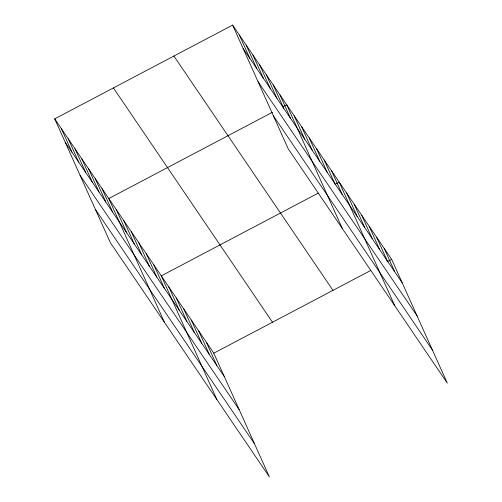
<?xml version="1.0" encoding="UTF-8"?>
<svg xmlns="http://www.w3.org/2000/svg" width="502" height="502" viewBox="0 0 502 502"><rect width="100%" height="100%" fill="white"/><g stroke="black" fill="none" stroke-linecap="round" stroke-linejoin="round"><path stroke-width="0.75" d="M54.705 118.874L213.789 353.182L269.392 476.9L110.308 242.591L54.705 118.874L232.608 25.1L391.692 259.408L447.295 383.126L288.211 148.818L232.608 25.1M272.523 112.235L108.796 198.535L164.399 322.259M282.645 106.901L286.698 104.761L342.295 228.485M318.274 193.113L161.293 275.862L216.895 399.579M335.141 184.221L339.195 182.088L394.798 305.806M213.789 353.182L370.771 270.434M386.967 261.893L391.692 259.408M243.112 48.474L402.196 282.783M257.997 81.588L417.08 315.896M273.326 115.705L432.41 350.013M173.899 56.048L332.983 290.351M113.414 87.925L272.498 322.234M65.21 142.248L224.294 376.556M80.094 175.361L239.178 409.67M95.43 209.478L254.508 443.787M384.193 248.358L394.697 271.733M376.688 237.314L387.199 260.689M369.19 226.27L379.694 249.645M361.691 215.22L372.195 238.601M354.192 204.176L364.697 227.55M346.694 193.132L357.198 216.506M331.696 171.038L342.201 194.412M324.192 159.994L334.702 183.368M316.693 148.95L327.197 172.324M309.194 137.899L319.699 161.274M301.696 126.855L312.2 150.23M294.197 115.811L304.701 139.186M279.934 94.809L290.438 118.183M273.176 84.851L283.68 108.225M266.411 74.892L276.916 98.266M259.653 64.934L270.158 88.308M252.889 54.975L263.393 78.35M246.131 45.017L256.635 68.391M239.366 35.058L249.877 58.433M206.291 342.132L216.795 365.506M198.792 331.088L209.296 354.462M191.293 320.044L201.798 343.418M183.788 308.994L194.299 332.368M176.29 297.95L186.794 321.324M168.791 286.906L179.296 310.28M153.794 264.811L164.298 288.186M146.295 253.767L156.8 277.142M138.797 242.723L149.301 266.098M131.292 231.673L141.802 255.047M123.793 220.629L134.298 244.003M116.295 209.585L126.799 232.959M102.031 188.576L112.542 211.957M95.273 178.624L105.778 201.999M88.515 168.666L99.019 192.04M81.751 158.707L92.255 182.082M74.993 148.749L85.497 172.123M68.228 138.79L78.732 162.165M61.47 128.832L71.974 152.206"/></g></svg>
